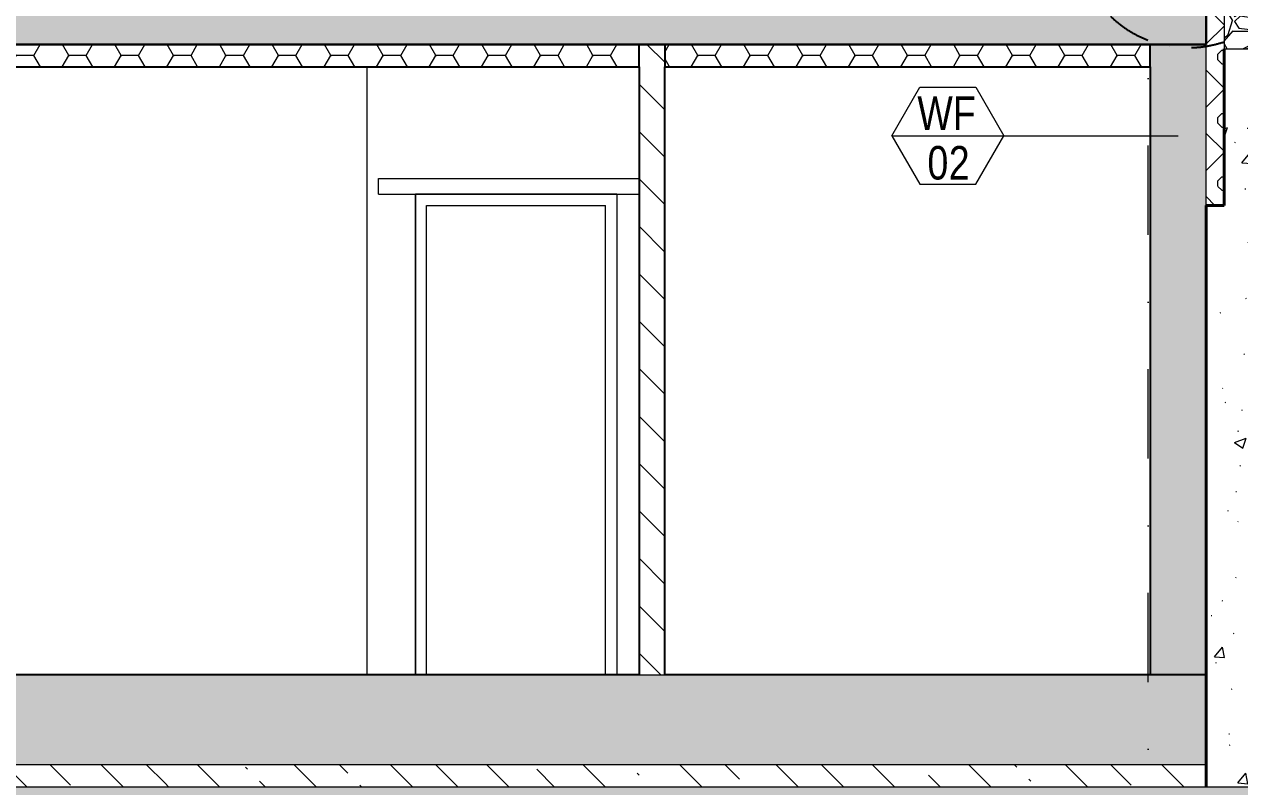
# Model space of a CAD drawing. Header units: millimetres. Extents: x 51291 to 245431, y -8645 to 72638.
# Drawn here: x 108025 to 113459, y -2150 to 1260 of the extents above; entities that cross this region are included whole.
import ezdxf

# ---------------------------------------------------------------- set-up
doc = ezdxf.new("R2010")
doc.units = ezdxf.units.MM
for name, pattern in [('HA_DashDot_10mm-S3mm', [1000, 400, -300, 0, -300]), ('HA_DashDot_4mm-S1mm', [400, 200, -100, 0, -100]), ('HA_Dot-S4mm', [400, 0, -400])]:
    doc.linetypes.add(name, pattern=pattern)
for name, color, linetype, lineweight in [('A-CLNG-____-MCUT', 9, 'Continuous', 25), ('A-CLNG-____-PATT', 9, 'Continuous', 25), ('A-DETL-____-THIN', 9, 'Continuous', 9), ('A-DETL-____-WIDE', 9, 'Continuous', 40), ('A-DETL-GENF-OTLN', 9, 'Continuous', 9), ('A-DOOR-____-OTLN', 9, 'Continuous', 9), ('A-DOOR-FRAM-OTLN', 9, 'Continuous', 9), ('A-FLOR-____-MCUT', 9, 'Continuous', 25), ('A-FLOR-____-OVHD', 9, 'HA_DashDot_4mm-S1mm', 25), ('A-FLOR-____-PATT', 9, 'Continuous', 25), ('A-FLOR-LEVL-OTLN', 9, 'Continuous', 9), ('A-GENM-____-OTLN', 9, 'Continuous', 9), ('A-WALL-____-MCUT', 9, 'Continuous', 25), ('A-WALL-____-PATT', 9, 'Continuous', 25), ('G-____-____-TEXT', 9, 'Continuous', 5), ('I-WALL-____-MCUT', 9, 'Continuous', 25), ('I-WALL-____-OTLN', 9, 'Continuous', 9), ('S-GRID-____-OTLN', 9, 'Continuous', 5)]:
    doc.layers.add(name, color=color, linetype=linetype, lineweight=lineweight)
doc.styles.add('Arial_3', font='arial.ttf', dxfattribs={"width": 0.8, "height": 150})
pattern_1 = [(0, (86778.3, 1865.4), (117.187, 67.658), [78.125, -156.25]), (120, (86778.3, 1865.4), (-117.18755, 67.65879), [78.125, -156.25]), (60, (86778.3, 1865.4), (0.00045, 135.31679), [0, -156.25, 78.125, 0])]

# ---------------------------------------------------------------- blocks, each defined once
blk = doc.blocks.new('185-01_OBJEKT D_Central_rvt-2-ŘEZ D-D OBJEKT D')
at = {"layer": 'A-FLOR-____-PATT', "lineweight": 9}
blk.add_hatch(color=254, dxfattribs=at).paths.add_polyline_path([(22158.2, 1170), (22158.2, 1370), (-5661.8, 1370), (-5661.8, 1170), (22117.6, 1170)])
at = {"layer": 'A-FLOR-____-MCUT', "color": 10}
for p, q in [((22158.2, 1170), (22158.2, 1370)), ((-5661.8, 1170), (22158.2, 1170))]:
    blk.add_line(p, q, dxfattribs=at)
blk = doc.blocks.new('HA_DR_Single_Swing_Solid - In_800x2100_SKLEP-V22-ŘEZ D-D OBJEKT D')
at = {"layer": 'A-DOOR-FRAM-OTLN'}
for p, q in [((-3117, -100), (-3117, -2250)), ((-2217, -100), (-3117, -100)), ((-2217, -100), (-2217, -2250)), ((-3067, -2250), (-3067, -150)), ((-3067, -150), (-2267, -150)), ((-2267, -2250), (-2267, -150))]:
    blk.add_line(p, q, dxfattribs=at)
blk = doc.blocks.new('TB_Porotherm KP11_5_1250mm - TB_Porotherm KP11_5_1250mm-V68-ŘEZ D-D OBJEKT D')
at = {"layer": 'A-GENM-____-OTLN'}
for p, q in [((18458, 500), (18458, 571)), ((18458, 571), (19623, 571)), ((18458, 500), (19623, 500))]:
    blk.add_line(p, q, dxfattribs=at)

msp = doc.modelspace()

# ---------------------------------------------------------------- hatches: boundary and pattern name
at = {"layer": 'A-CLNG-____-PATT', "lineweight": 5}
h = msp.add_hatch(dxfattribs=at)
h.set_pattern_fill('FP_29', color=256, style=0, pattern_type=2)
h.set_pattern_definition(pattern_1)
h.paths.add_polyline_path([(108792.8, 1070), (110773.4, 1070), (110773.4, 1170), (107508.4, 1170), (107508.4, 1070), (107674, 1070)])
h = msp.add_hatch(dxfattribs=at)
h.set_pattern_fill('FP_29', color=256, style=0, pattern_type=2)
h.set_pattern_definition(pattern_1)
h.paths.add_polyline_path([(113058.6, 1070), (113058.6, 1170), (110888.4, 1170), (110888.4, 1070), (112149.2, 1070)])
at = {"layer": 'A-DETL-GENF-OTLN', "lineweight": 5}
h = msp.add_hatch(dxfattribs=at)
h.set_pattern_fill('FP_34', color=8, style=0, pattern_type=2)
h.set_pattern_definition([(50, (86778.3, 1865.4), (537.945, -47.064), [56.25, -618.75]), (355, (86778.3, 1865.4), (-104.064, 564.144), [45, -495]), (100.451, (86823.13, 1861.5), (433.886, 517.077), [47.805, -525.857]), (46.184, (86778.3, 2015.4), (800.43, -124.142), [84.375, -928.125]), (96.636, (86845, 2005.06), (700.992, 730.593), [71.708, -788.785]), (351.184, (86778.3, 2015.4), (701, 730.586), [67.5, -742.5]), (21, (86853.3, 1977.9), (447.68, -301.964), [56.25, -618.75]), (326, (86853.3, 1977.9), (182.487, 543.863), [45, -495]), (71.451, (86890.6, 1952.74), (630.169, 241.893), [47.805, -525.857]), (37.5, (86778.3, 1865.4), (9.1199, 249.6704), [3.353, -485.647, 3.353, -499.147, -496.875]), (37.5, (86778.3, 1865.4), (9.1199, 249.6704), [-991.5, 3.353, -493.522]), (7.5, (86778.3, 1865.4), (197.3022, 295.8088), [3.353, -283.147, 3.353, -474.397, -189.375]), (7.5, (86778.3, 1865.4), (197.3022, 295.8088), [-764.25, 3.353, -186.022]), (327.5, (86611.05, 1865.4), (400.3668, -16.9162), [3.353, -184.147, 3.353, -581.647, -776.25]), (327.5, (86611.05, 1865.4), (400.3668, -16.9162), [-772.5, 3.353, -772.897]), (317.5, (86536.05, 1865.4), (437.3896, 75.0787), [3.353, -240.397, 3.353, -385.147, -551.25]), (317.5, (86536.05, 1865.4), (437.3896, 75.0787), [-632.25, 3.353, -547.897])])
h.paths.add_polyline_path([(114093.6, -2150), (114228.6, -2150), (114228.6, 1200), (114258.6, 1200), (114474.5, 1415.9), (113833.7, 1438.3), (113833.7, 1230), (113783.7, 1230), (113783.7, 1320), (113683.7, 1220), (113683.7, 1150), (113388.6, 1150), (113388.6, 450), (113308.6, 449.5), (113308.6, -2150), (113653.1, -2150)])
h = msp.add_hatch(dxfattribs=at)
h.set_pattern_fill('FP_37', color=50, style=0, pattern_type=2)
h.set_pattern_definition([(228.013, (86958.299, 2115.4), (-1999.991723, -2250.006964), [33.634, -3329.772]), (184.97, (86935.799, 2090.4), (2999.9987265, 250.013264), [57.717, -5713.981]), (132.51, (86878.299, 2085.4), (2499.97845, -2750.020328), [40.697, -4029.008]), (267.274, (86780.799, 2022.9), (249.972575, 5000.0013946), [52.559, -5203.389]), (292.834, (86778.299, 1970.4), (-1250.01776, 2999.992194), [51.539, -5102.343]), (357.274, (86798.299, 1922.9), (-5000.0013946, 249.972575), [52.56, -5203.39]), (37.694, (86850.799, 1920.4), (-3250.010563, -2499.9862566), [69.507, -6881.212]), (72.255, (86905.799, 1962.9), (1750.0316505, 5499.9895804), [65.622, -6496.58]), (121.43, (86925.799, 2025.4), (-2000.0245344, 3249.984927), [52.737, -5221.018]), (175.236, (86898.299, 2070.4), (2749.998263, -250.016812), [60.208, -2950.191]), (222.397, (86838.299, 2075.4), (-3000.0208517, -2749.976908), [77.862, -7708.344]), (138.814, (87028.299, 2020.4), (-1749.99793, 1500.002218), [26.575, -2630.961]), (171.469, (87008.299, 2037.9), (3249.9975415, -500.0135323), [50.559, -5005.378]), (225, (86958.3, 2045.4), (3e-14, -250.0004), [35.355, -318.198]), (203.199, (86940.8, 2075.4), (1249.996245, 500.009518), [19.04, -1884.904]), (291.801, (86923.3, 2067.9), (-249.99442, 750.001674), [26.926, -1319.365]), (30.964, (86933.3, 2042.9), (749.9972, 500.003196), [43.732, -1414.006]), (161.565, (86970.8, 2065.4), (499.9992, -250.00032), [31.623, -758.947]), (16.39, (86778.299, 2067.9), (2499.9935954, 750.019613), [44.3, -4385.711]), (70.346, (86820.799, 2080.4), (-1000.008731, -2749.997195), [37.165, -3679.352]), (293.199, (86970.8, 2115.4), (-500.0086, 1249.99664), [38.079, -1865.865]), (343.61, (86985.799, 2080.4), (-2499.994555, 750.019895), [44.3, -4385.711]), (339.444, (86778.3, 1912.9), (-1250.000315, 499.998677), [42.72, -2093.281]), (294.775, (86818.299, 1897.9), (-1249.993021, 2750.003142), [35.794, -3543.661]), (66.801, (86973.3, 1865.4), (500.009518, 1249.996245), [38.079, -1865.865]), (17.354, (86988.299, 1900.4), (-3250.000579, -999.998387), [41.908, -4148.856]), (69.444, (86850.8, 1865.4), (-499.998677, -1250.000315), [21.36, -2114.641]), (101.31, (86958.3, 1865.4), (-250.0012, 1000), [12.748, -1262.007]), (165.964, (86955.8, 1877.9), (750.00125, -249.99696), [51.539, -979.238]), (186.009, (86905.799, 1890.4), (2500.000134, 250.000353), [47.762, -4728.481]), (303.69, (86933.3, 2020.4), (-249.99974, 499.99984), [36.055, -865.332]), (353.157, (86953.299, 1990.4), (4249.9978776, -500.0165568), [62.949, -6231.891]), (60.945, (87015.799, 1982.9), (-1000.011884, -1749.993018), [25.739, -2548.168]), (90, (87028.3, 2005.4), (-250, 250), [15, -235]), (120.256, (86900.799, 1897.9), (999.986072, -1750.007847), [34.731, -3438.38]), (48.013, (86883.299, 1927.9), (1999.991723, 2250.006964), [67.268, -3296.138]), (0, (86928.3, 1977.9), (250, 250), [65, -185]), (325.305, (86993.299, 1977.9), (-2500.004389, 1749.993837), [39.529, -3913.319]), (254.055, (87025.8, 1955.4), (-249.993163, -1000.00147), [36.401, -1783.627]), (207.646, (87015.799, 1920.4), (-4749.9989623, -2500.0013694), [59.266, -5867.369]), (175.426, (86963.299, 1892.9), (-3249.9996833, 250.0046218), [62.7, -6207.269])])
h.paths.add_polyline_path([(113613.7, 1150), (113683.7, 1150), (113683.7, 1220), (113783.7, 1320), (113783.7, 1450), (113388.6, 1450), (113388.6, 1150)])
h = msp.add_hatch(dxfattribs=at)
h.set_pattern_fill('FP_36', color=50, style=0, pattern_type=2)
h.set_pattern_definition([(45, (86778.3, 1865.4), (41.43221, 151.91765), [195.313, -39.063, 3.353, -35.71])])
h.paths.add_polyline_path([(95948.4, -2750), (96098.4, -2600), (99230.9, -2600), (99748.2, -2598.8), (100333.2, -2536.5), (100633.9, -2645.9), (101253.9, -2600), (101755, -2537.7), (101870.7, -2675.6), (105369.6, -2590.9), (105628.2, -2618.1), (105778.7, -2600), (106048.4, -2600), (106286.6, -2571.4), (108405.3, -2645.4), (109263.1, -2584.6), (109760.4, -2636.9), (110233.1, -2553.5), (111170.8, -2619.1), (111558.9, -2522.3), (111844.2, -2615), (112003.4, -2631.7), (112451.2, -2600), (112607.9, -2560.9), (112957.2, -2648), (113325.9, -2556.1), (113653.1, -2590.5), (114093.6, -2600), (114228.6, -2600), (114228.6, -2150), (95528.4, -2150), (95528.4, -2650), (95498.4, -2650), (95498.4, -2750)])
at = {"layer": 'A-FLOR-____-PATT', "lineweight": 9}
msp.add_hatch(color=256, dxfattribs=at).paths.add_polyline_path([(113308.6, -2050), (113308.6, -1650), (95098.4, -1650), (95098.4, -2050), (113268, -2050)])
at = {"layer": 'A-FLOR-____-PATT', "lineweight": 5}
h = msp.add_hatch(dxfattribs=at)
h.set_pattern_fill('FP_28', color=256, style=0, pattern_type=2)
h.set_pattern_definition([(315, (86778.3, 1865.4), (215.526, 215.526), []), (315, (86778.3, 2068.6), (215.526, 215.526), [127, -76.2, 12.7, -76.2, -127]), (315, (86778.3, 2068.6), (215.526, 215.526), [-292.1, 127, 0])])
h.paths.add_polyline_path([(113268, -2150), (113308.6, -2150), (113308.6, -2050), (95498.4, -2050.9), (95498.4, -2150), (112607.9, -2150)])
at = {"layer": 'A-WALL-____-PATT', "lineweight": 5}
h = msp.add_hatch(dxfattribs=at)
h.set_pattern_fill('FP_22', color=256, style=0, pattern_type=2)
h.set_pattern_definition([(45, (86849, 1865.4), (-141.4214, 141.4214), []), (0, (87074.35, 1931.64), (141.421, 141.421), [25, -257.843]), (45, (87099.35, 1931.64), (-141.4214, 141.4214), [25, -175]), (90, (87117.03, 1949.32), (-141.421, 141.421), [25, -257.843]), (135, (87117.03, 1974.32), (-141.4214, -141.4214), [25, -175]), (0, (87074.35, 1992), (141.421, 141.421), [25, -257.843]), (45, (87056.67, 1974.32), (-141.4214, 141.4214), [25, -175]), (90, (87056.67, 1949.32), (-141.421, 141.421), [25, -257.843]), (135, (87074.35, 1931.64), (-141.4214, -141.4214), [25, -175]), (135, (87041.85, 1865.4), (-141.4214, -141.4214), [])])
h.paths.add_polyline_path([(113388.6, 450), (113388.6, 1370), (113308.6, 1370), (113308.6, 450)])
h = msp.add_hatch(dxfattribs=at)
h.set_pattern_fill('FP_21', color=256, style=0, pattern_type=2)
h.set_pattern_definition([(135, (86778.3, 1865.4), (-106.066, -106.066), [])])
h.paths.add_polyline_path([(110888.4, -1650), (110888.4, 1170), (110773.4, 1170), (110773.4, -1650)])
at = {"layer": 'A-WALL-____-PATT', "lineweight": 9}
msp.add_hatch(color=256, dxfattribs=at).paths.add_polyline_path([(113058.6, -1650), (113308.6, -1650), (113308.6, 1170), (113058.6, 1170), (113058.6, 449.5)])

# ---------------------------------------------------------------- linework, layer by layer
at = {"layer": 'A-CLNG-____-MCUT'}
for p, q in [((110773.4, 1170), (107508.4, 1170)), ((110773.4, 1070), (110773.4, 1170)), ((113058.6, 1170), (110888.4, 1170)), ((110888.4, 1170), (110888.4, 1070)), ((113058.6, 1070), (113058.6, 1170)), ((107508.4, 1070), (110773.4, 1070)), ((110888.4, 1070), (113058.6, 1070))]:
    msp.add_line(p, q, dxfattribs=at)
at = {"layer": 'A-DETL-____-THIN'}
for p, q in [((113388.6, 1450), (113388.6, 1150)), ((113388.6, 1150), (113683.7, 1150)), ((111903.6, 761.7), (112028.6, 978.2)), ((112028.6, 978.2), (112278.6, 978.2)), ((112278.6, 978.2), (112403.6, 761.7)), ((111903.6, 761.7), (112403.6, 761.7)), ((111903.6, 761.7), (112028.6, 545.1)), ((112278.6, 545.1), (112403.6, 761.7)), ((112403.6, 761.7), (113183.6, 761.7)), ((112028.6, 545.1), (112278.6, 545.1)), ((95528.4, -2150), (114093.6, -2150))]:
    msp.add_line(p, q, dxfattribs=at)
at = {"layer": 'A-DETL-____-WIDE'}
for p, q in [((113388.6, 450), (113388.6, 1150)), ((113308.6, -2150), (113308.6, 450)), ((113308.6, 450), (113388.6, 450))]:
    msp.add_line(p, q, dxfattribs=at)
at = {"layer": 'A-FLOR-____-MCUT'}
for p, q in [((110773.4, -1650), (95298.4, -1650)), ((113308.6, -1650), (110888.4, -1650))]:
    msp.add_line(p, q, dxfattribs=at)
at = {"layer": 'A-FLOR-____-MCUT', "lineweight": 9}
msp.add_line((104568.5, -2050), (113308.6, -2050), dxfattribs=at)
at = {"layer": 'A-FLOR-____-OVHD'}
msp.add_arc((113228.9, 1655.4), 500, 180, 288.6497, dxfattribs=at)
at = {"layer": 'A-FLOR-LEVL-OTLN', "linetype": 'HA_Dot-S4mm', "lineweight": 5}
msp.add_line((106739.7, -1650), (114685.6, -1650), dxfattribs=at)
at = {"layer": 'A-WALL-____-MCUT'}
for p, q in [((113308.6, 1370), (113308.6, 1170)), ((113308.6, 1170), (113058.6, 1170)), ((113058.6, 1070), (113058.6, -1650))]:
    msp.add_line(p, q, dxfattribs=at)
at = {"layer": 'A-WALL-____-MCUT', "lineweight": 9}
for p, q in [((113308.6, 450), (113308.6, 1170)), ((110773.4, -1650), (110888.4, -1650))]:
    msp.add_line(p, q, dxfattribs=at)
at = {"layer": 'I-WALL-____-MCUT'}
for p, q in [((110888.4, 1170), (110773.4, 1170)), ((110773.4, 1070), (110773.4, -1650)), ((110888.4, -1650), (110888.4, 1070))]:
    msp.add_line(p, q, dxfattribs=at)
at = {"layer": 'I-WALL-____-OTLN'}
for p, q in [((109558.4, -1650), (109558.4, 1070)), ((109773.4, -1650), (109773.4, 500)), ((109773.4, 500), (110673.4, 500)), ((110673.4, 500), (110673.4, -1650))]:
    msp.add_line(p, q, dxfattribs=at)
at = {"layer": 'S-GRID-____-OTLN', "linetype": 'HA_DashDot_10mm-S3mm', "lineweight": 9}
msp.add_line((113048.6, -4682.8), (113048.6, 12950.5), dxfattribs=at)

# ---------------------------------------------------------------- block references
at = {"lineweight": 5}
msp.add_blockref('185-01_OBJEKT D_Central_rvt-2-ŘEZ D-D OBJEKT D', (91150.4, 0), dxfattribs=at)
at = {"layer": 'A-DOOR-____-OTLN'}
msp.add_blockref('HA_DR_Single_Swing_Solid - In_800x2100_SKLEP-V22-ŘEZ D-D OBJEKT D', (112890.4, 600), dxfattribs=at)
at = {"layer": 'A-GENM-____-OTLN'}
msp.add_blockref('TB_Porotherm KP11_5_1250mm - TB_Porotherm KP11_5_1250mm-V68-ŘEZ D-D OBJEKT D', (91150.4, 0), dxfattribs=at)

# ---------------------------------------------------------------- texts
at = {"layer": 'G-____-____-TEXT', "color": 7, "lineweight": 9, "char_height": 150, "attachment_point": 1, "style": 'Arial_3'}
for s, insert, width in [('WF', (112017.6, 937.6), 333.502), ('0', (112062.7, 715.6), 115.443), ('2', (112158, 715.6), 115.443)]:
    msp.add_mtext(s, dxfattribs=dict(at, insert=insert, width=width))

doc.saveas('drawing.dxf')
